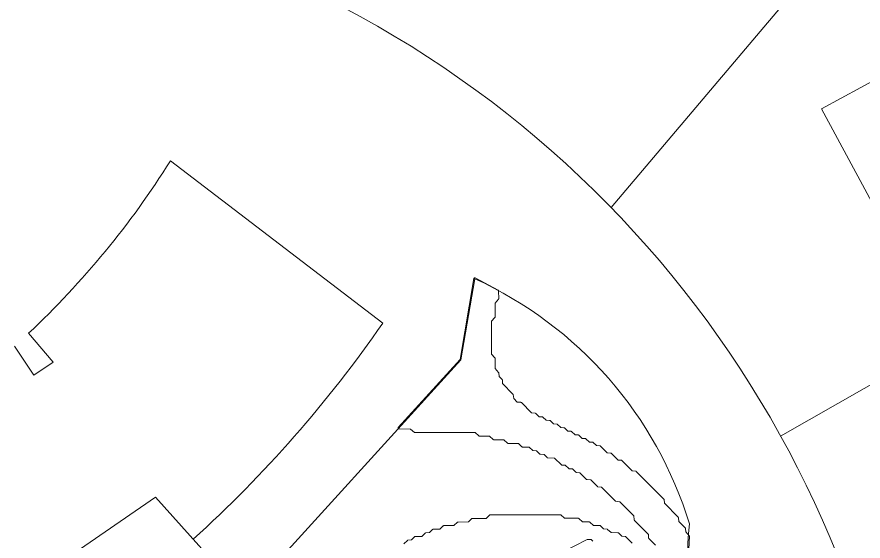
# Model space of a CAD drawing. Header units: inches. Extents: x 36 to 190, y -75 to 56.
# Drawn here: x 168.55 to 174.81, y -10.53 to -6.64 of the extents above; entities that cross this region are included whole.
import ezdxf

# ---------------------------------------------------------------- set-up
doc = ezdxf.new("R2010")
doc.units = ezdxf.units.IN
doc.layers.add('01_ORIGINAL_CAD', color=7, linetype='Continuous', lineweight=20)
doc.layers.add('02_APPROVED_PDF_OUTLINES', color=7, linetype='Continuous', lineweight=15)

# ---------------------------------------------------------------- blocks, each defined once
blk = doc.blocks.new('06_WAVES')
at = {"layer": '01_ORIGINAL_CAD'}
for points in [[(66.6044, 42.2755), (62.9415, 37.9447)], [(69.0056, 38.9945), (64.1961, 36.2529)], [(58.5281, 36.9184), (58.6704, 36.7041), (58.8136, 36.7992), (58.6323, 37.0141)], [(58.564, 35.1056), (59.0582, 34.2414), (60.235, 35.0586), (59.5701, 35.7993), (58.564, 35.1056)]]:
    blk.add_lwpolyline(points, dxfattribs=at)
for points in [[(60.2903, 39.7397, -0.300089), (65.1799, 32.5384)], [(59.8492, 35.4884, 0.057164), (61.253, 37.0882), (59.6813, 38.2893, -0.064319), (58.6323, 37.0141, -0.064319)], [(59.9983, 35.3223), (60.235, 35.0586), (61.8312, 36.8162), (61.9333, 37.4176, -0.214593), (63.5216, 35.6018, 0.212382), (64.1876, 33.5175, -0.642649), (62.1657, 32.1496, 0.132984), (51.6147, 31.858, -0.471407), (50.9129, 32.2446)]]:
    blk.add_lwpolyline(points, format="xyb", dxfattribs=at)
blk.add_lwpolyline([(65.0065, 38.7995), (65.8647, 39.3337), (66.5953, 38.1753), (66.1874, 37.918), (66.2829, 37.7666), (65.4744, 37.2567), (65.3895, 37.3914), (65.2415, 37.2981), (64.4977, 38.6741), (64.9361, 38.9111)], close=True, dxfattribs=at)
at = {"layer": '02_APPROVED_PDF_OUTLINES'}
for points in [[(62.8064, 35.4737), (62.7947, 35.486), (62.7655, 35.4866), (62.4768, 35.3387)], [(61.4093, 35.4558), (61.4347, 35.48), (61.4351, 35.4804), (61.4356, 35.4807), (61.4361, 35.481), (61.4366, 35.4812), (61.4371, 35.4814), (61.4377, 35.4816), (61.4383, 35.4816), (61.4648, 35.484), (61.4876, 35.5068), (61.488, 35.5072), (61.4885, 35.5075), (61.489, 35.5078), (61.4895, 35.5081), (61.49, 35.5083), (61.4906, 35.5084), (61.4911, 35.5085), (61.4917, 35.5085), (61.542, 35.5097), (61.5673, 35.5338), (61.5677, 35.5342), (61.5682, 35.5345), (61.5687, 35.5348), (61.5692, 35.535), (61.5697, 35.5352), (61.5703, 35.5353), (61.5709, 35.5354), (61.5974, 35.5378), (61.6202, 35.5606), (61.6206, 35.5609), (61.6211, 35.5613), (61.6216, 35.5616), (61.6221, 35.5618), (61.6226, 35.562), (61.6232, 35.5622), (61.6237, 35.5623), (61.6243, 35.5623), (61.6746, 35.5635), (61.6999, 35.5876), (61.7003, 35.5879), (61.7008, 35.5883), (61.7013, 35.5885), (61.7018, 35.5888), (61.7023, 35.589), (61.7029, 35.5891), (61.7034, 35.5892), (61.704, 35.5892), (61.778, 35.5896), (61.8062, 35.6146), (61.8066, 35.615), (61.8072, 35.6153), (61.8077, 35.6156), (61.8083, 35.6158), (61.8089, 35.616), (61.8095, 35.6161), (61.8101, 35.6161), (61.8869, 35.6173), (61.9121, 35.6414), (61.9126, 35.6418), (61.913, 35.6421), (61.9135, 35.6424), (61.914, 35.6426), (61.9146, 35.6428), (61.9151, 35.6429), (61.9157, 35.643), (61.9163, 35.6431), (62.0168, 35.6434), (62.045, 35.6685), (62.0454, 35.6689), (62.046, 35.6692), (62.0465, 35.6695), (62.0471, 35.6697), (62.0477, 35.6699), (62.0483, 35.67), (62.0489, 35.67), (62.5673, 35.6704), (62.5679, 35.6704), (62.5684, 35.6703), (62.569, 35.6701), (62.5695, 35.67), (62.5701, 35.6697), (62.5705, 35.6694), (62.571, 35.6691), (62.5714, 35.6687), (62.5968, 35.6447), (62.7001, 35.6436), (62.7007, 35.6436), (62.7013, 35.6435), (62.7018, 35.6434), (62.7023, 35.6432), (62.7028, 35.643), (62.7033, 35.6427), (62.7038, 35.6424), (62.7042, 35.642), (62.7296, 35.6179), (62.7799, 35.6169), (62.7805, 35.6168), (62.7811, 35.6167), (62.7817, 35.6166), (62.7822, 35.6163), (62.7828, 35.6161), (62.7833, 35.6157), (62.7838, 35.6154), (62.812, 35.5903), (62.8595, 35.5901), (62.8601, 35.5901), (62.8606, 35.59), (62.8612, 35.5898), (62.8618, 35.5896), (62.8623, 35.5894), (62.8628, 35.5891), (62.8632, 35.5887), (62.8637, 35.5883), (62.8866, 35.5656), (62.9131, 35.5633), (62.9137, 35.5632), (62.9143, 35.563), (62.9148, 35.5629), (62.9153, 35.5626), (62.9158, 35.5623), (62.9163, 35.562), (62.9167, 35.5616), (62.9421, 35.5376), (62.9924, 35.5365), (62.993, 35.5365), (62.9935, 35.5364), (62.994, 35.5362), (62.9946, 35.5361), (62.9951, 35.5358), (62.9955, 35.5355), (62.996, 35.5352), (62.9964, 35.5349), (63.0219, 35.5107), (63.0457, 35.5097), (63.0462, 35.5096), (63.0468, 35.5095), (63.0473, 35.5094), (63.0478, 35.5092), (63.0483, 35.5089), (63.0488, 35.5087), (63.0493, 35.5083), (63.0497, 35.5079), (63.0992, 35.4584)], [(63.2704, 35.4444), (63.2217, 35.494), (63.2213, 35.4944), (63.221, 35.4949), (63.2207, 35.4954), (63.2204, 35.4959), (63.2202, 35.4965), (63.2201, 35.4971), (63.22, 35.4976), (63.2176, 35.5244), (63.1153, 35.6281), (63.1149, 35.6285), (63.1146, 35.6289), (63.1143, 35.6294), (63.114, 35.6299), (63.1138, 35.6304), (63.1137, 35.6309), (63.1136, 35.6315), (63.1095, 35.6607), (63.0059, 35.7651), (62.977, 35.7693), (62.9764, 35.7694), (62.9759, 35.7695), (62.9754, 35.7697), (62.9749, 35.77), (62.9744, 35.7703), (62.974, 35.7706), (62.9736, 35.771), (62.8709, 35.8742), (62.8444, 35.8765), (62.8438, 35.8766), (62.8432, 35.8767), (62.8426, 35.8769), (62.8421, 35.8772), (62.8416, 35.8775), (62.8411, 35.8778), (62.8406, 35.8782), (62.7911, 35.9278), (62.7646, 35.9301), (62.764, 35.9302), (62.7635, 35.9303), (62.7629, 35.9305), (62.7624, 35.9308), (62.7618, 35.9311), (62.7614, 35.9314), (62.7609, 35.9319), (62.7114, 35.9814), (62.6849, 35.9837), (62.6843, 35.9838), (62.6838, 35.9839), (62.6832, 35.9841), (62.6827, 35.9844), (62.6822, 35.9847), (62.6817, 35.985), (62.6813, 35.9854), (62.6558, 36.0095), (62.632, 36.0105), (62.6314, 36.0106), (62.6308, 36.0107), (62.6302, 36.0109), (62.6297, 36.0111), (62.6291, 36.0114), (62.6286, 36.0118), (62.6282, 36.0122), (62.6027, 36.0363), (62.5789, 36.0373), (62.5783, 36.0374), (62.5776, 36.0375), (62.577, 36.0377), (62.5765, 36.0379), (62.5759, 36.0382), (62.5754, 36.0386), (62.5749, 36.039), (62.523, 36.0898), (62.4727, 36.0909), (62.4722, 36.091), (62.4716, 36.091), (62.4711, 36.0912), (62.4705, 36.0914), (62.47, 36.0916), (62.4695, 36.0919), (62.4691, 36.0923), (62.4686, 36.0927), (62.4457, 36.1154), (62.4192, 36.1177), (62.4186, 36.1178), (62.4181, 36.1179), (62.4175, 36.1181), (62.417, 36.1184), (62.4165, 36.1187), (62.416, 36.119), (62.4156, 36.1194), (62.3901, 36.1435), (62.3663, 36.1445), (62.3657, 36.1446), (62.3651, 36.1447), (62.3645, 36.1449), (62.364, 36.1451), (62.3634, 36.1454), (62.3629, 36.1458), (62.3625, 36.1462), (62.3371, 36.1702), (62.2868, 36.1713), (62.2862, 36.1713), (62.2857, 36.1714), (62.2851, 36.1716), (62.2846, 36.1717), (62.2841, 36.172), (62.2836, 36.1723), (62.2832, 36.1726), (62.2828, 36.1729), (62.2574, 36.197), (62.1806, 36.1981), (62.18, 36.1981), (62.1794, 36.1982), (62.1788, 36.1984), (62.1782, 36.1986), (62.1777, 36.1989), (62.1772, 36.1992), (62.1767, 36.1996), (62.1485, 36.2246), (62.0744, 36.2248), (62.0738, 36.2248), (62.0732, 36.2249), (62.0726, 36.2251), (62.072, 36.2253), (62.0715, 36.2256), (62.0709, 36.2259), (62.0705, 36.2263), (62.0423, 36.2513), (61.9682, 36.2516), (61.9676, 36.2516), (61.967, 36.2517), (61.9664, 36.2519), (61.9658, 36.2521), (61.9652, 36.2524), (61.9647, 36.2527), (61.9642, 36.2531), (61.936, 36.2781), (61.4904, 36.2781), (61.4897, 36.2781), (61.4891, 36.2782), (61.4885, 36.2783), (61.4879, 36.2786), (61.4874, 36.2788), (61.4869, 36.2792), (61.4864, 36.2796), (61.4582, 36.3046), (61.3722, 36.3048), (61.3716, 36.3048), (61.371, 36.3049), (61.3705, 36.3051), (61.3699, 36.3053), (61.3694, 36.3056), (61.3688, 36.3059), (61.3684, 36.3062), (61.3679, 36.3066), (61.3675, 36.3071), (61.3672, 36.3076), (61.3669, 36.3081), (61.3667, 36.3087), (61.3665, 36.3092), (61.3663, 36.3098), (61.3663, 36.3104), (61.3663, 36.311), (61.3663, 36.3116), (61.3664, 36.3122), (61.3666, 36.3128), (61.3668, 36.3133), (61.3671, 36.3139), (61.3674, 36.3144), (61.3678, 36.3148), (61.8256, 36.8189), (61.9274, 37.4186), (61.9275, 37.4192), (61.9277, 37.4198), (61.928, 37.4203), (61.9283, 37.4208), (61.9286, 37.4213), (61.929, 37.4218), (61.9294, 37.4222), (61.9299, 37.4225), (61.9304, 37.4228), (61.9309, 37.4231), (61.9315, 37.4233), (61.9321, 37.4235), (61.9327, 37.4236), (61.9333, 37.4236), (61.9339, 37.4236), (61.9344, 37.4235), (61.935, 37.4234), (61.9356, 37.4232), (61.9361, 37.4229), (62.107, 37.3334), (62.1075, 37.3331), (62.1079, 37.3328), (62.1084, 37.3324), (62.1088, 37.3319), (62.1091, 37.3315), (62.1094, 37.3309), (62.1097, 37.3304), (62.1099, 37.3299), (62.1101, 37.3293), (62.1101, 37.3287), (62.1102, 37.3281), (62.1103, 37.2688), (62.1103, 37.2681), (62.1102, 37.2675), (62.11, 37.2669), (62.1098, 37.2664), (62.1095, 37.2658), (62.1092, 37.2653), (62.1088, 37.2648), (62.0841, 37.2364), (62.084, 37.1345), (62.084, 37.1339), (62.0839, 37.1333), (62.0837, 37.1327), (62.0835, 37.1321), (62.0832, 37.1316), (62.0829, 37.1311), (62.0825, 37.1306), (62.0578, 37.1022), (62.0583, 36.8593), (62.0831, 36.8309), (62.0835, 36.8304), (62.0838, 36.8299), (62.0841, 36.8294), (62.0843, 36.8288), (62.0844, 36.8282), (62.0845, 36.8276), (62.0846, 36.827), (62.085, 36.752), (62.1098, 36.7236), (62.1102, 36.7231), (62.1106, 36.7225), (62.1108, 36.722), (62.1111, 36.7214), (62.1112, 36.7208), (62.1113, 36.7201), (62.1137, 36.6933), (62.1363, 36.6702), (62.1367, 36.6697), (62.137, 36.6692), (62.1373, 36.6686), (62.1376, 36.6681), (62.1378, 36.6675), (62.1379, 36.6669), (62.138, 36.6662), (62.139, 36.6421), (62.2161, 36.5628), (62.2165, 36.5624), (62.2169, 36.5619), (62.2172, 36.5613), (62.2174, 36.5607), (62.2176, 36.5601), (62.2178, 36.5595), (62.2219, 36.5303), (62.2478, 36.5045), (62.2743, 36.5022), (62.2749, 36.5021), (62.2754, 36.502), (62.276, 36.5018), (62.2766, 36.5015), (62.2771, 36.5012), (62.2776, 36.5008), (62.278, 36.5004), (62.3541, 36.4241), (62.3806, 36.4217), (62.3812, 36.4217), (62.3817, 36.4215), (62.3823, 36.4213), (62.3828, 36.4211), (62.3833, 36.4208), (62.3838, 36.4205), (62.3842, 36.4201), (62.4097, 36.396), (62.4335, 36.395), (62.4341, 36.3949), (62.4347, 36.3948), (62.4353, 36.3946), (62.4358, 36.3944), (62.4364, 36.3941), (62.4369, 36.3937), (62.4373, 36.3933), (62.4628, 36.3692), (62.4866, 36.3682), (62.4872, 36.3681), (62.4878, 36.368), (62.4884, 36.3678), (62.489, 36.3676), (62.4895, 36.3673), (62.49, 36.3669), (62.4905, 36.3665), (62.5159, 36.3424), (62.5398, 36.3414), (62.5404, 36.3413), (62.541, 36.3412), (62.5416, 36.341), (62.5421, 36.3408), (62.5427, 36.3405), (62.5432, 36.3401), (62.5436, 36.3397), (62.5691, 36.3156), (62.5929, 36.3146), (62.5935, 36.3145), (62.5941, 36.3144), (62.5947, 36.3142), (62.5953, 36.314), (62.5958, 36.3137), (62.5963, 36.3133), (62.5968, 36.3129), (62.6222, 36.2888), (62.646, 36.2878), (62.6466, 36.2877), (62.6472, 36.2876), (62.6478, 36.2874), (62.6484, 36.2872), (62.6489, 36.2869), (62.6494, 36.2865), (62.6499, 36.2861), (62.6754, 36.262), (62.6992, 36.261), (62.6998, 36.2609), (62.7004, 36.2608), (62.701, 36.2606), (62.7015, 36.2604), (62.7021, 36.2601), (62.7026, 36.2597), (62.703, 36.2593), (62.7285, 36.2352), (62.7523, 36.2342), (62.7529, 36.2341), (62.7535, 36.234), (62.7541, 36.2338), (62.7547, 36.2336), (62.7552, 36.2333), (62.7557, 36.2329), (62.7562, 36.2325), (62.7816, 36.2084), (62.8055, 36.2074), (62.8061, 36.2073), (62.8067, 36.2072), (62.8073, 36.207), (62.8078, 36.2068), (62.8084, 36.2065), (62.8089, 36.2061), (62.8093, 36.2057), (62.8348, 36.1816), (62.8586, 36.1806), (62.8591, 36.1805), (62.8597, 36.1804), (62.8602, 36.1803), (62.8608, 36.1801), (62.8612, 36.1798), (62.8617, 36.1795), (62.8622, 36.1792), (62.8626, 36.1788), (62.9121, 36.1293), (62.9386, 36.1269), (62.9392, 36.1268), (62.9398, 36.1267), (62.9403, 36.1265), (62.9408, 36.1263), (62.9413, 36.126), (62.9418, 36.1256), (62.9423, 36.1252), (62.9943, 36.0744), (63.0181, 36.0733), (63.0186, 36.0733), (63.0192, 36.0732), (63.0197, 36.073), (63.0202, 36.0728), (63.0207, 36.0726), (63.0212, 36.0723), (63.0216, 36.0719), (63.0221, 36.0716), (63.0982, 35.9952), (63.1247, 35.9929), (63.1253, 35.9928), (63.1258, 35.9926), (63.1264, 35.9924), (63.127, 35.9922), (63.1275, 35.9919), (63.128, 35.9915), (63.1284, 35.9911), (63.3324, 35.7854), (63.3328, 35.7849), (63.3332, 35.7844), (63.3335, 35.7839), (63.3337, 35.7834), (63.3339, 35.7828), (63.3341, 35.7823), (63.3341, 35.7817), (63.3365, 35.7549), (63.4389, 35.6512), (63.4393, 35.6508), (63.4396, 35.6503), (63.4399, 35.6498), (63.4402, 35.6493), (63.4403, 35.6487), (63.4405, 35.6481), (63.4406, 35.6475), (63.4429, 35.6207), (63.4921, 35.5707), (63.4925, 35.5703), (63.4929, 35.5698), (63.4932, 35.5692), (63.4934, 35.5686), (63.4936, 35.568), (63.4938, 35.5674), (63.4938, 35.5668), (63.4949, 35.5426), (63.5209, 35.5149), (63.5213, 35.5145), (63.5216, 35.514), (63.5219, 35.5134), (63.5221, 35.5129), (63.5223, 35.5123), (63.5224, 35.5117), (63.5225, 35.5111), (63.5225, 35.5105), (63.5116, 35.318)]]:
    blk.add_lwpolyline(points, dxfattribs=at)

msp = doc.modelspace()

# ---------------------------------------------------------------- block references
msp.add_blockref('06_WAVES', (110, -46))

doc.saveas('drawing.dxf')
